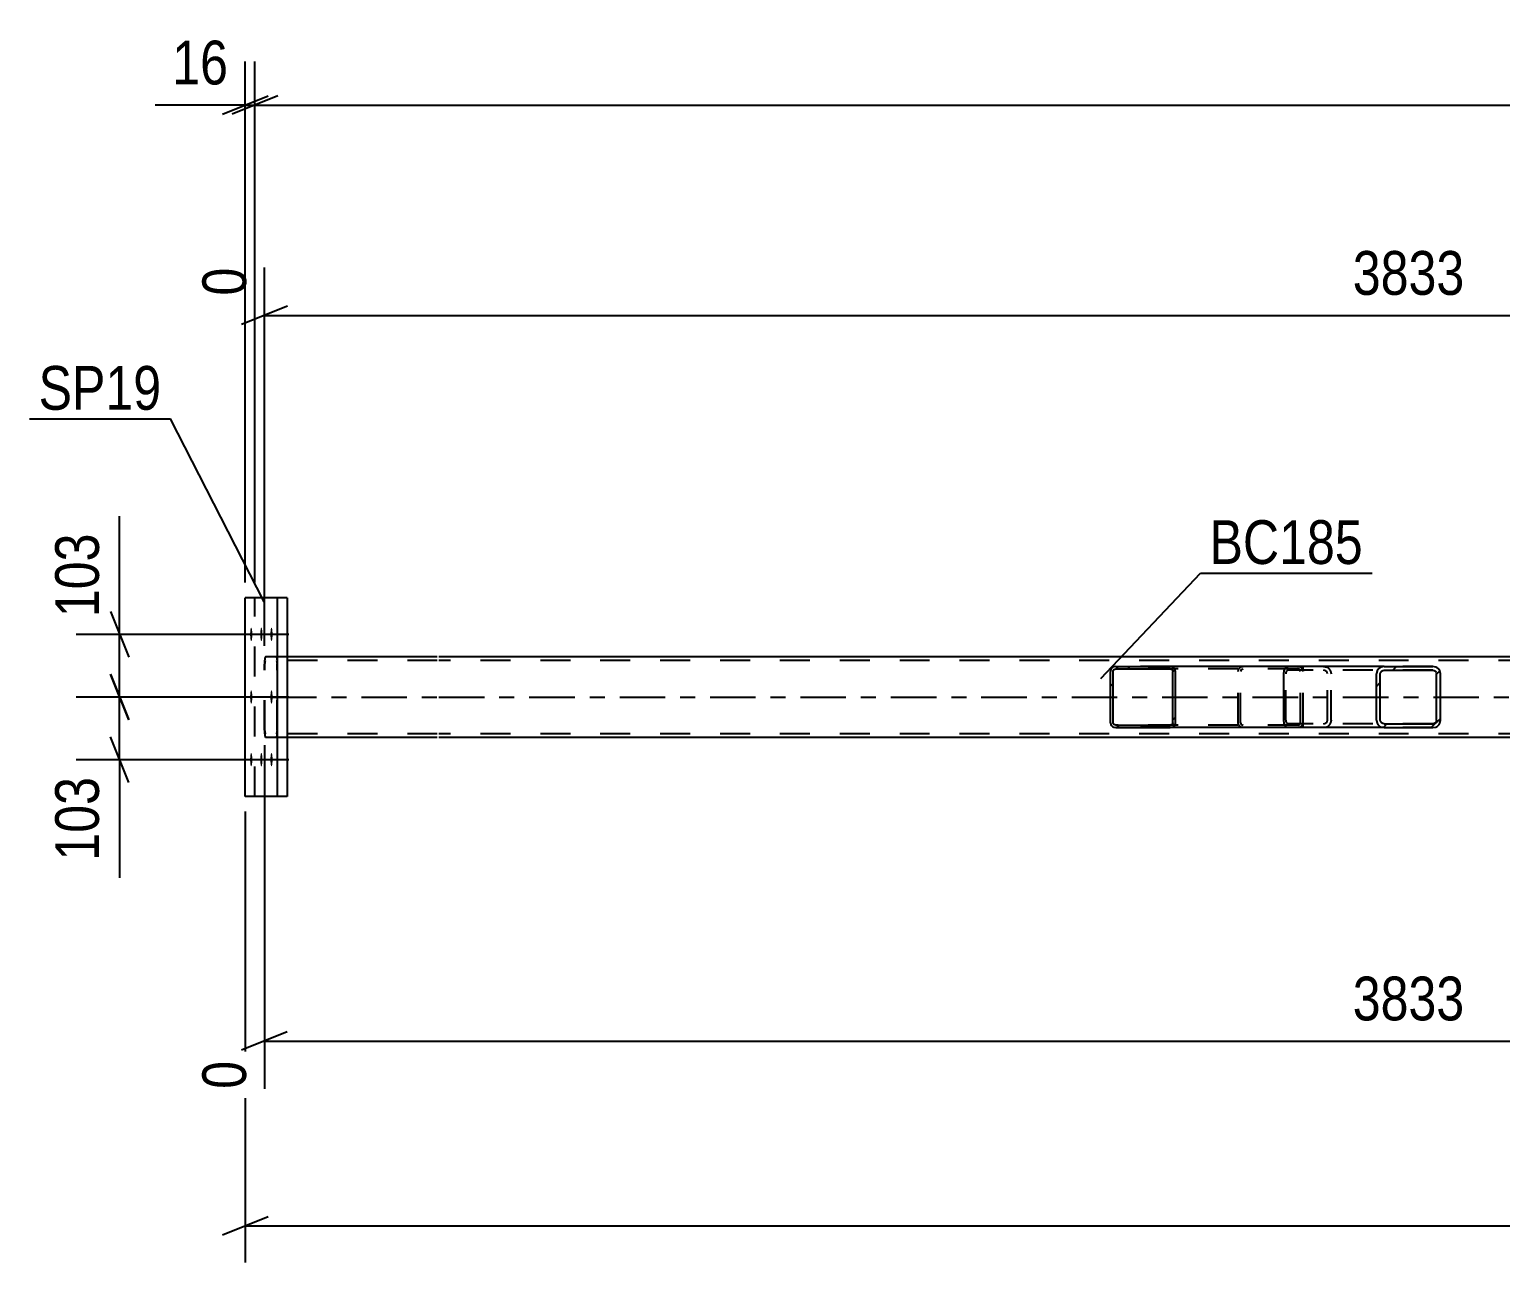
# Model space of a CAD drawing. Header units: millimetres. Extents: x -86 to 755, y -439 to 155.
# Drawn here: x 37.1 to 133.4, y -253.7 to -173 of the extents above; entities that cross this region are included whole.
import ezdxf

# ---------------------------------------------------------------- set-up
doc = ezdxf.new("R2010")
doc.units = ezdxf.units.MM
doc.linetypes.add('DXK_LINE_DOT2', pattern=[3.9198, 1.9599, -1.9599])
doc.linetypes.add('DXK_LINE_DOT3', pattern=[5.9187, 2.979, -0.9799, 0.9799, -0.9799])
doc.styles.add('Arial Narrow', font='ARIALN.TTF', dxfattribs={"height": 0.2})

# ---------------------------------------------------------------- blocks, each defined once
blk = doc.blocks.new('Part-814185138-5409 - 5260')
at = {"color": 2, "linetype": 'Continuous'}
for p, q in [((53.932, -210.152), (51.196, -210.152)), ((51.196, -223.152), (51.196, -210.152)), ((53.3, -223.152), (53.3, -210.152)), ((53.932, -210.152), (53.932, -223.152)), ((53.932, -223.152), (51.196, -223.152))]:
    blk.add_line(p, q, dxfattribs=at)
at = {"color": 7, "linetype": 'DXK_LINE_DOT2'}
blk.add_line((51.828, -223.152), (51.828, -210.152), dxfattribs=at)
blk = doc.blocks.new('Part-814185138-5411 - 5260')
at = {"linetype": 'Continuous'}
h = blk.add_hatch(dxfattribs=at)
h.set_pattern_fill('', scale=0.7, style=0, pattern_type=0)
h.set_pattern_definition([(45, (112.0703, -214.8496), (-1.57154, 1.57154), [])])
h.paths.add_polyline_path([(112.096, -214.972), (112.07, -214.85), (111.996, -214.746), (111.886, -214.676), (111.756, -214.652), (108.18, -214.652), (108.05, -214.676), (107.939, -214.746), (107.865, -214.85), (107.839, -214.972), (107.839, -218.332), (107.865, -218.455), (107.939, -218.558), (108.05, -218.628), (108.18, -218.652), (111.756, -218.652), (111.886, -218.628), (111.996, -218.558), (112.07, -218.455), (112.096, -218.332)])
h.paths.add_polyline_path([(111.913, -218.393), (111.876, -218.445), (111.821, -218.48), (111.756, -218.492), (108.18, -218.492), (108.115, -218.48), (108.06, -218.445), (108.023, -218.393), (108.01, -218.332), (108.01, -214.972), (108.023, -214.911), (108.06, -214.859), (108.115, -214.824), (108.18, -214.812), (111.756, -214.812), (111.821, -214.824), (111.876, -214.859), (111.913, -214.911), (111.926, -214.972), (111.926, -218.332)])
at = {"color": 2, "linetype": 'Continuous'}
for p, q in [((108.18, -214.652), (108.05, -214.676)), ((108.18, -214.652), (111.756, -214.652)), ((119.453, -214.652), (111.756, -214.652)), ((111.886, -214.676), (111.756, -214.652)), ((107.865, -214.85), (107.839, -214.972)), ((107.839, -218.332), (107.839, -214.972)), ((108.01, -214.972), (108.023, -214.911)), ((108.01, -218.332), (108.01, -214.972)), ((108.023, -214.911), (108.06, -214.859)), ((108.06, -214.859), (108.115, -214.824)), ((108.115, -214.824), (108.18, -214.812)), ((108.18, -214.812), (111.756, -214.812)), ((111.756, -214.812), (111.821, -214.824)), ((111.821, -214.824), (111.876, -214.859)), ((111.876, -214.859), (111.913, -214.911)), ((111.913, -214.911), (111.926, -214.972)), ((111.926, -218.332), (111.926, -214.972)), ((112.096, -214.972), (112.07, -214.85)), ((112.096, -218.332), (112.096, -214.972)), ((107.839, -218.332), (107.865, -218.455)), ((108.023, -218.393), (108.01, -218.332)), ((108.06, -218.445), (108.023, -218.393)), ((108.05, -218.628), (108.18, -218.652)), ((108.115, -218.48), (108.06, -218.445)), ((108.18, -218.492), (108.115, -218.48)), ((108.18, -218.492), (111.756, -218.492)), ((111.821, -218.48), (111.756, -218.492)), ((111.756, -218.652), (111.886, -218.628)), ((111.876, -218.445), (111.821, -218.48)), ((111.913, -218.393), (111.876, -218.445)), ((111.926, -218.332), (111.913, -218.393)), ((112.07, -218.455), (112.096, -218.332)), ((108.18, -218.652), (111.756, -218.652)), ((119.453, -218.652), (111.756, -218.652))]:
    blk.add_line(p, q, dxfattribs=at)
at = {"color": 7, "linetype": 'DXK_LINE_DOT2'}
for p, q in [((111.756, -214.652), (108.18, -214.652)), ((116.399, -214.676), (116.529, -214.652)), ((120.105, -214.652), (119.453, -214.652)), ((120.105, -214.652), (120.235, -214.676)), ((120.105, -214.812), (108.18, -214.812)), ((116.189, -214.972), (116.215, -214.85)), ((116.189, -218.332), (116.189, -214.972)), ((116.372, -214.911), (116.359, -214.972)), ((116.359, -218.332), (116.359, -214.972)), ((116.409, -214.859), (116.372, -214.911)), ((116.409, -214.859), (116.424, -214.85)), ((116.424, -214.85), (116.464, -214.824)), ((116.464, -214.824), (116.529, -214.812)), ((120.17, -214.824), (120.105, -214.812)), ((120.225, -214.859), (120.17, -214.824)), ((120.262, -214.911), (120.225, -214.859)), ((120.275, -214.972), (120.262, -214.911)), ((120.275, -218.332), (120.275, -214.972)), ((120.42, -214.85), (120.441, -214.948)), ((120.441, -214.948), (120.446, -214.972)), ((120.446, -218.332), (120.446, -214.972)), ((120.105, -218.492), (108.18, -218.492)), ((116.215, -218.455), (116.189, -218.332)), ((116.359, -218.332), (116.372, -218.393)), ((116.372, -218.393), (116.409, -218.445)), ((116.529, -218.652), (116.399, -218.628)), ((116.409, -218.445), (116.424, -218.455)), ((116.424, -218.455), (116.464, -218.48)), ((116.464, -218.48), (116.529, -218.492)), ((120.105, -218.492), (120.17, -218.48)), ((120.235, -218.628), (120.105, -218.652)), ((120.17, -218.48), (120.225, -218.445)), ((120.225, -218.445), (120.262, -218.393)), ((120.262, -218.393), (120.275, -218.332)), ((120.441, -218.356), (120.42, -218.455)), ((120.446, -218.332), (120.441, -218.356)), ((111.756, -218.652), (108.18, -218.652)), ((120.105, -218.652), (119.453, -218.652))]:
    blk.add_line(p, q, dxfattribs=at)
at = {"color": 2, "linetype": 'Continuous'}
for centre, start, end in [((108.167, -214.986), 110.75831, 155.68003), ((111.769, -214.986), 24.31996, 69.24169), ((108.167, -218.318), 204.31996, 249.24169), ((111.769, -218.318), 290.75831, 335.68003)]:
    blk.add_arc(centre, 0.331, start, end, dxfattribs=at)
at = {"color": 7, "linetype": 'DXK_LINE_DOT2'}
for centre, start, end in [((116.516, -214.986), 110.75831, 155.68004), ((120.118, -214.986), 24.31996, 69.24168), ((116.516, -218.318), 204.31996, 249.24168), ((120.118, -218.318), 290.75831, 335.68004)]:
    blk.add_arc(centre, 0.331, start, end, dxfattribs=at)
blk = doc.blocks.new('Part-814185138-5412 - 5260')
at = {"linetype": 'Continuous'}
h = blk.add_hatch(dxfattribs=at)
h.set_pattern_fill('', scale=0.7, style=0, pattern_type=0)
h.set_pattern_definition([(45, (129.4025, -214.9484), (-1.57154, 1.57154), [])])
h.paths.add_polyline_path([(129.441, -215.132), (129.402, -214.948), (129.293, -214.793), (129.13, -214.689), (128.938, -214.652), (125.754, -214.652), (125.561, -214.689), (125.398, -214.793), (125.289, -214.948), (125.251, -215.132), (125.251, -218.172), (125.289, -218.356), (125.398, -218.511), (125.561, -218.616), (125.754, -218.652), (128.938, -218.652), (129.13, -218.616), (129.293, -218.511), (129.402, -218.356), (129.441, -218.172)])
h.paths.add_polyline_path([(129.17, -218.264), (129.116, -218.342), (129.034, -218.394), (128.938, -218.412), (125.754, -218.412), (125.658, -218.394), (125.576, -218.342), (125.521, -218.264), (125.502, -218.172), (125.502, -215.132), (125.521, -215.04), (125.576, -214.962), (125.658, -214.91), (125.754, -214.892), (128.938, -214.892), (129.034, -214.91), (129.116, -214.962), (129.17, -215.04), (129.189, -215.132), (129.189, -218.172)])
at = {"color": 2, "linetype": 'Continuous'}
for p, q in [((119.262, -214.793), (119.35, -214.689)), ((119.35, -214.689), (119.453, -214.652)), ((125.754, -214.652), (119.453, -214.652)), ((125.754, -214.652), (125.561, -214.689)), ((125.754, -214.652), (128.938, -214.652)), ((129.13, -214.689), (128.938, -214.652)), ((119.182, -215.132), (119.203, -214.948)), ((119.182, -218.172), (119.182, -215.132)), ((119.203, -214.948), (119.262, -214.793)), ((125.289, -214.948), (125.251, -215.132)), ((125.251, -218.172), (125.251, -215.132)), ((125.502, -215.132), (125.521, -215.04)), ((125.502, -218.172), (125.502, -215.132)), ((125.521, -215.04), (125.576, -214.962)), ((125.576, -214.962), (125.658, -214.91)), ((125.658, -214.91), (125.754, -214.892)), ((125.754, -214.892), (128.938, -214.892)), ((128.938, -214.892), (129.034, -214.91)), ((129.034, -214.91), (129.116, -214.962)), ((129.116, -214.962), (129.17, -215.04)), ((129.17, -215.04), (129.189, -215.132)), ((129.189, -218.172), (129.189, -215.132)), ((129.441, -215.132), (129.402, -214.948)), ((129.441, -218.172), (129.441, -215.132)), ((119.203, -218.356), (119.182, -218.172)), ((119.262, -218.511), (119.203, -218.356)), ((119.35, -218.616), (119.262, -218.511)), ((119.453, -218.652), (119.35, -218.616)), ((125.251, -218.172), (125.289, -218.356)), ((125.521, -218.264), (125.502, -218.172)), ((125.576, -218.342), (125.521, -218.264)), ((125.561, -218.616), (125.754, -218.652)), ((125.658, -218.394), (125.576, -218.342)), ((125.754, -218.412), (125.658, -218.394)), ((125.754, -218.412), (128.938, -218.412)), ((129.034, -218.394), (128.938, -218.412)), ((128.938, -218.652), (129.13, -218.616)), ((129.116, -218.342), (129.034, -218.394)), ((129.17, -218.264), (129.116, -218.342)), ((129.189, -218.172), (129.17, -218.264)), ((129.402, -218.356), (129.441, -218.172)), ((125.754, -218.652), (119.453, -218.652)), ((125.754, -218.652), (128.938, -218.652))]:
    blk.add_line(p, q, dxfattribs=at)
at = {"color": 7, "linetype": 'DXK_LINE_DOT2'}
for p, q in [((120.446, -214.892), (120.446, -214.652)), ((121.788, -214.652), (121.98, -214.689)), ((128.938, -214.652), (125.754, -214.652)), ((119.328, -215.04), (119.318, -215.132)), ((119.318, -218.172), (119.318, -215.132)), ((119.358, -214.962), (119.328, -215.04)), ((119.401, -214.91), (119.358, -214.962)), ((119.453, -214.892), (119.401, -214.91)), ((128.938, -214.892), (119.453, -214.892)), ((121.884, -214.91), (121.788, -214.892)), ((121.965, -214.962), (121.884, -214.91)), ((122.02, -215.04), (121.965, -214.962)), ((122.039, -215.132), (122.02, -215.04)), ((122.039, -218.172), (122.039, -215.132)), ((122.252, -214.948), (122.29, -215.132)), ((122.29, -218.172), (122.29, -215.132)), ((119.318, -218.172), (119.328, -218.264)), ((119.328, -218.264), (119.358, -218.342)), ((119.358, -218.342), (119.401, -218.394)), ((119.401, -218.394), (119.453, -218.412)), ((128.938, -218.412), (119.453, -218.412)), ((120.446, -218.652), (120.446, -218.412)), ((121.788, -218.412), (121.884, -218.394)), ((121.98, -218.616), (121.788, -218.652)), ((121.884, -218.394), (121.965, -218.342)), ((121.965, -218.342), (122.02, -218.264)), ((122.02, -218.264), (122.039, -218.172)), ((122.29, -218.172), (122.252, -218.356)), ((128.938, -218.652), (125.754, -218.652))]:
    blk.add_line(p, q, dxfattribs=at)
for centre, start, end in [((121.802, -215.147), 23.84941, 68.8059), ((121.802, -218.157), 291.1941, 336.15059)]:
    blk.add_arc(centre, 0.492, start, end, dxfattribs=at)
at = {"color": 2, "linetype": 'Continuous'}
for centre, start, end in [((125.739, -215.147), 111.1941, 156.1506), ((128.953, -215.147), 23.8494, 68.8059), ((125.739, -218.157), 203.8494, 248.8059), ((128.953, -218.157), 291.1941, 336.1506)]:
    blk.add_arc(centre, 0.492, start, end, dxfattribs=at)
blk = doc.blocks.new('Part-814185138-5479 - 5260')
at = {"color": 7, "linetype": 'DXK_LINE_DOT2'}
for p, q in [((52.453, -214.308), (52.447, -214.492)), ((52.447, -218.812), (52.447, -214.492)), ((52.47, -214.153), (52.453, -214.308)), ((52.495, -214.049), (52.47, -214.153)), ((52.486, -214.492), (52.489, -214.4)), ((52.486, -218.812), (52.486, -214.492)), ((52.489, -214.4), (52.498, -214.322)), ((52.526, -214.012), (52.495, -214.049)), ((52.498, -214.322), (52.511, -214.27)), ((52.511, -214.27), (52.526, -214.252)), ((53.932, -214.012), (52.526, -214.012)), ((63.769, -214.252), (52.526, -214.252)), ((53.264, -214.049), (53.234, -214.012)), ((53.234, -214.252), (53.249, -214.27)), ((53.249, -214.27), (53.262, -214.322)), ((53.262, -214.322), (53.27, -214.4)), ((53.29, -214.153), (53.264, -214.049)), ((53.27, -214.4), (53.273, -214.492)), ((53.273, -218.812), (53.273, -214.492)), ((53.307, -214.308), (53.29, -214.153)), ((53.313, -214.492), (53.307, -214.308)), ((53.313, -218.812), (53.313, -214.492)), ((640.851, -214.252), (63.869, -214.252)), ((52.447, -218.812), (52.453, -218.996)), ((52.453, -218.996), (52.47, -219.151)), ((52.47, -219.151), (52.495, -219.256)), ((52.489, -218.904), (52.486, -218.812)), ((52.498, -218.982), (52.489, -218.904)), ((52.495, -219.256), (52.526, -219.292)), ((52.511, -219.034), (52.498, -218.982)), ((52.526, -219.052), (52.511, -219.034)), ((63.769, -219.052), (52.526, -219.052)), ((53.932, -219.292), (52.526, -219.292)), ((53.249, -219.034), (53.234, -219.052)), ((53.234, -219.292), (53.264, -219.256)), ((53.262, -218.982), (53.249, -219.034)), ((53.27, -218.904), (53.262, -218.982)), ((53.264, -219.256), (53.29, -219.151)), ((53.273, -218.812), (53.27, -218.904)), ((53.29, -219.151), (53.307, -218.996)), ((53.307, -218.996), (53.313, -218.812)), ((640.851, -219.052), (63.869, -219.052))]:
    blk.add_line(p, q, dxfattribs=at)
at = {"color": 2, "linetype": 'Continuous'}
for p, q in [((63.769, -214.012), (53.932, -214.012)), ((201.463, -214.012), (63.869, -214.012)), ((63.769, -219.292), (53.932, -219.292)), ((201.463, -219.292), (63.869, -219.292))]:
    blk.add_line(p, q, dxfattribs=at)
at = {"color": 7, "linetype": 'DXK_LINE_DOT3'}
for p, q in [((52.88, -216.652), (63.769, -216.652)), ((63.869, -216.652), (640.851, -216.652))]:
    blk.add_line(p, q, dxfattribs=at)
blk = doc.blocks.new('Bolt-814185138-5529 - 5260')
at = {"linetype": 'Continuous'}
for points in [[(51.656, -212.552), (51.654, -212.644), (51.65, -212.731), (51.642, -212.811), (51.632, -212.879), (51.62, -212.933), (51.607, -212.971), (51.592, -212.99), (51.577, -212.99), (51.563, -212.971), (51.549, -212.933), (51.537, -212.879), (51.527, -212.811), (51.52, -212.731), (51.515, -212.644), (51.514, -212.552), (51.515, -212.461), (51.52, -212.373), (51.527, -212.293), (51.537, -212.225), (51.549, -212.171), (51.563, -212.134), (51.577, -212.114), (51.592, -212.114), (51.607, -212.134), (51.62, -212.171), (51.632, -212.225), (51.642, -212.293), (51.65, -212.373), (51.654, -212.461)], [(52.32, -212.552), (52.318, -212.644), (52.313, -212.731), (52.306, -212.811), (52.296, -212.879), (52.284, -212.933), (52.27, -212.971), (52.256, -212.99), (52.241, -212.99), (52.226, -212.971), (52.213, -212.933), (52.201, -212.879), (52.191, -212.811), (52.183, -212.731), (52.179, -212.644), (52.177, -212.552), (52.179, -212.461), (52.183, -212.373), (52.191, -212.293), (52.201, -212.225), (52.213, -212.171), (52.226, -212.134), (52.241, -212.114), (52.256, -212.114), (52.27, -212.134), (52.284, -212.171), (52.296, -212.225), (52.306, -212.293), (52.313, -212.373), (52.318, -212.461)], [(52.983, -212.552), (52.982, -212.644), (52.977, -212.731), (52.969, -212.811), (52.96, -212.879), (52.947, -212.933), (52.934, -212.971), (52.919, -212.99), (52.904, -212.99), (52.89, -212.971), (52.876, -212.933), (52.864, -212.879), (52.854, -212.811), (52.847, -212.731), (52.842, -212.644), (52.841, -212.552), (52.842, -212.461), (52.847, -212.373), (52.854, -212.293), (52.864, -212.225), (52.876, -212.171), (52.89, -212.134), (52.904, -212.114), (52.919, -212.114), (52.934, -212.134), (52.947, -212.171), (52.96, -212.225), (52.969, -212.293), (52.977, -212.373), (52.982, -212.461)], [(51.656, -216.652), (51.654, -216.744), (51.65, -216.831), (51.642, -216.911), (51.632, -216.979), (51.62, -217.033), (51.607, -217.071), (51.592, -217.09), (51.577, -217.09), (51.563, -217.071), (51.549, -217.033), (51.537, -216.979), (51.527, -216.911), (51.52, -216.831), (51.515, -216.744), (51.514, -216.652), (51.515, -216.561), (51.52, -216.473), (51.527, -216.393), (51.537, -216.325), (51.549, -216.271), (51.563, -216.234), (51.577, -216.214), (51.592, -216.214), (51.607, -216.234), (51.62, -216.271), (51.632, -216.325), (51.642, -216.393), (51.65, -216.473), (51.654, -216.561)], [(52.983, -216.652), (52.982, -216.744), (52.977, -216.831), (52.969, -216.911), (52.96, -216.979), (52.947, -217.033), (52.934, -217.071), (52.919, -217.09), (52.904, -217.09), (52.89, -217.071), (52.876, -217.033), (52.864, -216.979), (52.854, -216.911), (52.847, -216.831), (52.842, -216.744), (52.841, -216.652), (52.842, -216.561), (52.847, -216.473), (52.854, -216.393), (52.864, -216.325), (52.876, -216.271), (52.89, -216.234), (52.904, -216.214), (52.919, -216.214), (52.934, -216.234), (52.947, -216.271), (52.96, -216.325), (52.969, -216.393), (52.977, -216.473), (52.982, -216.561)], [(51.656, -220.752), (51.654, -220.844), (51.65, -220.931), (51.642, -221.011), (51.632, -221.079), (51.62, -221.133), (51.607, -221.171), (51.592, -221.19), (51.577, -221.19), (51.563, -221.171), (51.549, -221.133), (51.537, -221.079), (51.527, -221.011), (51.52, -220.931), (51.515, -220.844), (51.514, -220.752), (51.515, -220.661), (51.52, -220.573), (51.527, -220.493), (51.537, -220.425), (51.549, -220.371), (51.563, -220.334), (51.577, -220.314), (51.592, -220.314), (51.607, -220.334), (51.62, -220.371), (51.632, -220.425), (51.642, -220.493), (51.65, -220.573), (51.654, -220.661)], [(52.32, -220.752), (52.318, -220.844), (52.313, -220.931), (52.306, -221.011), (52.296, -221.079), (52.284, -221.133), (52.27, -221.171), (52.256, -221.19), (52.241, -221.19), (52.226, -221.171), (52.213, -221.133), (52.201, -221.079), (52.191, -221.011), (52.183, -220.931), (52.179, -220.844), (52.177, -220.752), (52.179, -220.661), (52.183, -220.573), (52.191, -220.493), (52.201, -220.425), (52.213, -220.371), (52.226, -220.334), (52.241, -220.314), (52.256, -220.314), (52.27, -220.334), (52.284, -220.371), (52.296, -220.425), (52.306, -220.493), (52.313, -220.573), (52.318, -220.661)], [(52.983, -220.752), (52.982, -220.844), (52.977, -220.931), (52.969, -221.011), (52.96, -221.079), (52.947, -221.133), (52.934, -221.171), (52.919, -221.19), (52.904, -221.19), (52.89, -221.171), (52.876, -221.133), (52.864, -221.079), (52.854, -221.011), (52.847, -220.931), (52.842, -220.844), (52.841, -220.752), (52.842, -220.661), (52.847, -220.573), (52.854, -220.493), (52.864, -220.425), (52.876, -220.371), (52.89, -220.334), (52.904, -220.314), (52.919, -220.314), (52.934, -220.334), (52.947, -220.371), (52.96, -220.425), (52.969, -220.493), (52.977, -220.573), (52.982, -220.661)]]:
    blk.add_hatch(color=1, dxfattribs=at).paths.add_polyline_path(points)
at = {"color": 1, "linetype": 'Continuous'}
for p, q in [((52.729, -212.552), (49.453, -212.552)), ((53.393, -212.552), (50.117, -212.552)), ((54.057, -212.552), (50.78, -212.552)), ((52.729, -216.652), (49.453, -216.652)), ((54.057, -216.652), (50.78, -216.652)), ((52.729, -220.752), (49.453, -220.752)), ((53.393, -220.752), (50.117, -220.752)), ((54.057, -220.752), (50.78, -220.752))]:
    blk.add_line(p, q, dxfattribs=at)
blk = doc.blocks.new('StraightDimension-814185138-5629 - 5260')
at = {"color": 7, "linetype": 'Continuous'}
for p, q in [((42.364, -215.152), (43.564, -218.152)), ((50.585, -216.652), (40.114, -216.652)), ((42.964, -220.752), (42.964, -216.652)), ((43.564, -222.252), (42.364, -219.252)), ((51.248, -220.752), (40.114, -220.752)), ((42.964, -220.752), (42.964, -228.486)), ((42.964, -220.752), (42.964, -228.486))]:
    blk.add_line(p, q, dxfattribs=at)
at = {"color": 0}
blk.add_wipeout([(42.214, -221.277), (38.014, -221.277), (38.014, -227.961), (42.214, -227.961)], dxfattribs=at)
at = {"color": 3, "style": 'Arial Narrow'}
blk.add_text('103', height=2.8633, rotation=90.00021, dxfattribs=at).set_placement((41.614, -227.361))
blk = doc.blocks.new('StraightDimension-814185138-5642 - 5260')
at = {"color": 7, "linetype": 'Continuous'}
for p, q in [((42.964, -212.552), (42.964, -204.818)), ((42.964, -212.552), (42.964, -204.818)), ((42.364, -211.052), (43.564, -214.052)), ((51.248, -212.552), (40.114, -212.552)), ((42.964, -216.652), (42.964, -212.552)), ((43.564, -218.152), (42.364, -215.152)), ((50.585, -216.652), (40.114, -216.652))]:
    blk.add_line(p, q, dxfattribs=at)
at = {"color": 0}
blk.add_wipeout([(42.214, -205.343), (38.014, -205.343), (38.014, -212.027), (42.214, -212.027)], dxfattribs=at)
at = {"color": 3, "style": 'Arial Narrow'}
blk.add_text('103', height=2.8633, rotation=90.00021, dxfattribs=at).set_placement((41.614, -211.427))
blk = doc.blocks.new('StraightDimension-814185138-5656 - 5260')
at = {"color": 7, "linetype": 'Continuous'}
for p, q in [((51.196, -224.152), (51.196, -253.663)), ((52.696, -250.663), (49.696, -251.863)), ((51.196, -251.263), (651.711, -251.263))]:
    blk.add_line(p, q, dxfattribs=at)
blk = doc.blocks.new('StraightDimension-814185138-5704 - 5260')
at = {"color": 7, "linetype": 'Continuous'}
for p, q in [((52.447, -219.812), (52.447, -242.292)), ((202.263, -228.692), (202.263, -247.776)), ((53.947, -238.563), (50.947, -239.763)), ((200.763, -239.763), (203.763, -238.563)), ((52.447, -239.163), (202.263, -239.163))]:
    blk.add_line(p, q, dxfattribs=at)
at = {"color": 0}
blk.add_wipeout([(131.611, -238.413), (131.611, -234.213), (123.099, -234.213), (123.099, -238.413)], dxfattribs=at)
at = {"color": 3, "style": 'Arial Narrow'}
blk.add_text('3833', height=2.8633, dxfattribs=at).set_placement((123.699, -237.813))
at = {"color": 0, "linetype": 'Continuous'}
for points in [[(51.847, -239.863), (47.647, -239.863), (47.647, -242.892), (51.847, -242.892)], [(201.663, -239.863), (197.463, -239.863), (197.463, -248.376), (201.663, -248.376)]]:
    blk.add_wipeout(points, dxfattribs=at)
at = {"color": 3, "linetype": 'Continuous', "style": 'Arial Narrow'}
for s, height, p in [('0', 2.863, (51.247, -242.292)), ('3833', 2.8633, (201.063, -247.776))]:
    blk.add_text(s, height=height, rotation=90.00021, dxfattribs=at).set_placement(p)
blk = doc.blocks.new('StraightDimension-814185138-5723 - 5260')
at = {"color": 7, "linetype": 'Continuous'}
for p, q in [((202.263, -204.612), (202.263, -183.068)), ((52.453, -213.308), (52.453, -188.552)), ((53.953, -191.08), (50.953, -192.28)), ((200.763, -192.28), (203.763, -191.08)), ((52.453, -191.68), (202.263, -191.68))]:
    blk.add_line(p, q, dxfattribs=at)
at = {"color": 0}
blk.add_wipeout([(131.614, -190.93), (131.614, -186.73), (123.102, -186.73), (123.102, -190.93)], dxfattribs=at)
at = {"color": 3, "style": 'Arial Narrow'}
blk.add_text('3833', height=2.8633, dxfattribs=at).set_placement((123.702, -190.33))
at = {"color": 0, "linetype": 'Continuous'}
for points in [[(201.663, -182.468), (197.463, -182.468), (197.463, -190.981), (201.663, -190.98)], [(51.853, -187.952), (47.653, -187.952), (47.653, -190.981), (51.853, -190.98)]]:
    blk.add_wipeout(points, dxfattribs=at)
at = {"color": 3, "linetype": 'Continuous', "style": 'Arial Narrow'}
for s, height, p in [('3833', 2.8633, (201.063, -190.38)), ('0', 2.863, (51.253, -190.38))]:
    blk.add_text(s, height=height, rotation=90.00021, dxfattribs=at).set_placement(p)
blk = doc.blocks.new('StraightDimension-814185138-9192 - 5260')
at = {"color": 7, "linetype": 'Continuous'}
for p, q in [((51.828, -209.152), (51.828, -175.064)), ((53.328, -177.314), (50.328, -178.514)), ((51.828, -177.914), (651.071, -177.914))]:
    blk.add_line(p, q, dxfattribs=at)
blk = doc.blocks.new('StraightDimension-814185138-9193 - 5260')
at = {"color": 7, "linetype": 'Continuous'}
for p, q in [((51.196, -209.152), (51.196, -175.064)), ((51.828, -209.152), (51.828, -175.064)), ((51.196, -177.914), (45.29, -177.914)), ((51.196, -177.914), (45.29, -177.914)), ((49.696, -178.514), (52.696, -177.314)), ((53.328, -177.314), (50.328, -178.514)), ((51.196, -177.914), (51.828, -177.914))]:
    blk.add_line(p, q, dxfattribs=at)
at = {"color": 0}
blk.add_wipeout([(50.671, -177.164), (50.671, -172.964), (45.815, -172.964), (45.815, -177.164)], dxfattribs=at)
at = {"color": 3, "style": 'Arial Narrow'}
blk.add_text('16', height=2.8633, dxfattribs=at).set_placement((46.415, -176.564))
blk = doc.blocks.new('Mark-814185138-5405 - 5260')
at = {"color": 30, "linetype": 'Continuous'}
for p in [(37.064, -198.453), (52.441, -210.423)]:
    blk.add_line(p, (46.303, -198.453), dxfattribs=at)
at = {"color": 0}
blk.add_wipeout([(45.703, -197.853), (45.703, -194.853), (37.664, -194.853), (37.664, -197.853)], dxfattribs=at)
blk.add_wipeout([(45.703, -197.853), (45.703, -194.853), (37.664, -194.853), (37.664, -197.853)], dxfattribs=at)
at = {"color": 3, "style": 'Arial Narrow'}
blk.add_text('SP19', height=2.8633, dxfattribs=at).set_placement((37.664, -197.853))
blk = doc.blocks.new('Mark-814185138-5475 - 5260')
at = {"color": 30, "linetype": 'Continuous'}
for p, q in [((107.203, -215.446), (113.722, -208.545)), ((113.722, -208.545), (124.971, -208.545))]:
    blk.add_line(p, q, dxfattribs=at)
at = {"color": 0}
blk.add_wipeout([(124.371, -207.945), (124.371, -204.945), (114.322, -204.945), (114.322, -207.945)], dxfattribs=at)
blk.add_wipeout([(124.371, -207.945), (124.371, -204.945), (114.322, -204.945), (114.322, -207.945)], dxfattribs=at)
at = {"color": 3, "style": 'Arial Narrow'}
blk.add_text('BC185', height=2.8633, dxfattribs=at).set_placement((114.322, -207.945))

msp = doc.modelspace()

# ---------------------------------------------------------------- block references
for name in ['Part-814185138-5409 - 5260', 'Bolt-814185138-5529 - 5260', 'Part-814185138-5479 - 5260', 'Part-814185138-5411 - 5260', 'Part-814185138-5412 - 5260']:
    msp.add_blockref(name, (0, 0))

# ---------------------------------------------------------------- next in the draw order: block references
msp.add_blockref('StraightDimension-814185138-5629 - 5260', (0, 0))

# ---------------------------------------------------------------- next in the draw order: block references
for name in ['StraightDimension-814185138-5642 - 5260', 'StraightDimension-814185138-5656 - 5260']:
    msp.add_blockref(name, (0, 0))

# ---------------------------------------------------------------- next in the draw order: block references
for name in ['StraightDimension-814185138-5723 - 5260', 'StraightDimension-814185138-5704 - 5260']:
    msp.add_blockref(name, (0, 0))

# ---------------------------------------------------------------- next in the draw order: block references
msp.add_blockref('StraightDimension-814185138-9192 - 5260', (0, 0))

# ---------------------------------------------------------------- next in the draw order: block references
for name in ['StraightDimension-814185138-9193 - 5260', 'Mark-814185138-5475 - 5260']:
    msp.add_blockref(name, (0, 0))

# ---------------------------------------------------------------- next in the draw order: block references
msp.add_blockref('Mark-814185138-5405 - 5260', (0, 0))

doc.saveas('drawing.dxf')
